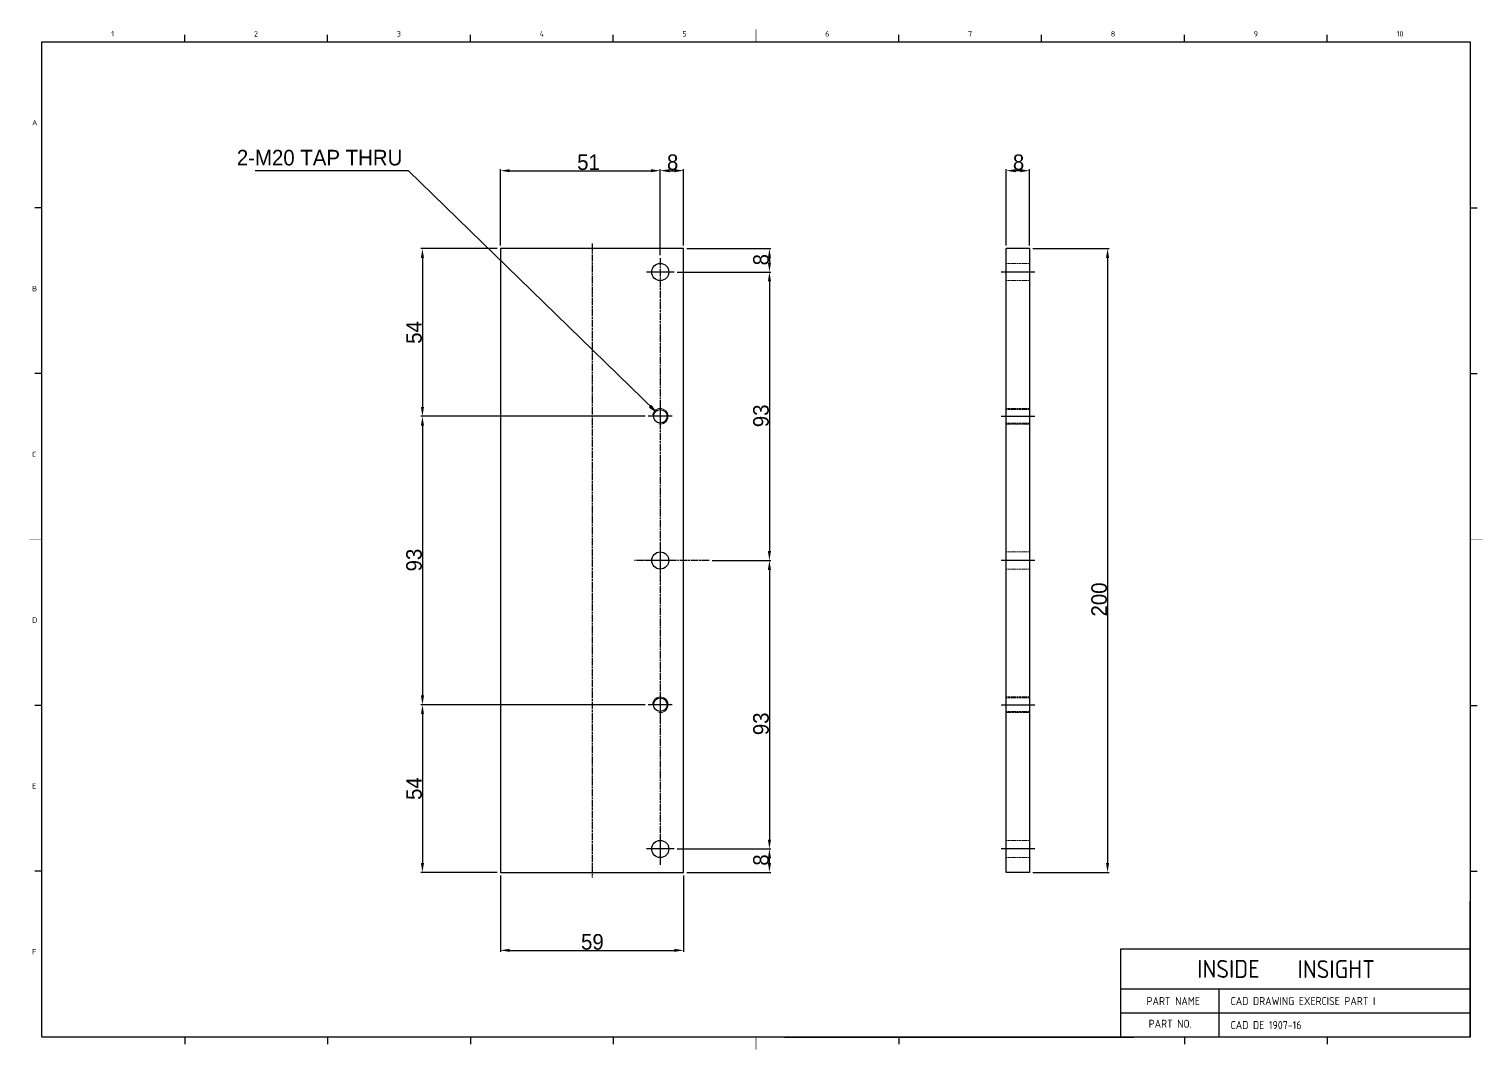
# Model space of a CAD drawing. Header units: inches. Extents: x 328 to 12229, y 132 to 477.
# Drawn here: x 5945.3 to 6411.5, y 134.9 to 462.2 of the extents above; entities that cross this region are included whole.
import ezdxf

# ---------------------------------------------------------------- set-up
doc = ezdxf.new("R2010")
doc.units = ezdxf.units.IN
doc.header["$MEASUREMENT"] = 0
for name, pattern in [('C2', [7.05, 6, -0.4, 0.25, -0.4]), ('CHAIN', [0.3543, 0.2362, -0.0295, 0.0591, -0.0295]), ('D2', [11.2, 8, -0.8, 0.4, -0.8, 0.4, -0.8]), ('DASHED', [0.2068, 0.1655, -0.0413])]:
    doc.linetypes.add(name, pattern=pattern)
doc.layers.add('1', color=1, linetype='C2')
doc.layers.add('3', color=3, linetype='D2')
for name, color, linetype, lineweight in [('2', 6, 'DASHED', 18), ('4', 7, 'Continuous', 9), ('7', 7, 'Continuous', 30), ('DIMENSION', 3, 'Continuous', 25)]:
    doc.layers.add(name, color=color, linetype=linetype, lineweight=lineweight)
doc.styles.add('A', font='GENISO', dxfattribs={"bigfont": 'WHGTXT'})
doc.styles.get("Standard").update_dxf_attribs({"font": 'gulim.ttc'})
doc.styles.add('주 문자 (MNL)_3', font='gulim.ttc')
doc.dimstyles.new('Copy of Copy of inside insight-1', dxfattribs={"dimscale": 100, "dimtxt": 5, "dimasz": 3, "dimexe": 0.5, "dimexo": 1, "dimgap": 0.09, "dimtad": 1, "dimdec": 0, "dimzin": 0, "dimdsep": 46, "dimtxsty": 'Standard', "dimcen": 0.09, "dimdle": 1, "dimclrd": 3, "dimclre": 3, "dimclrt": 2, "dimadec": 0, "dimazin": 0, "dimtfac": 1, "dimtdec": 0, "dimtofl": 0, "dimtmove": 0, "dimatfit": 3, "dimfxl": 0, "dimtolj": 1, "dimtzin": 0, "dimarcsym": 0})
doc.dimstyles.new('기본값 (MNL)$7', dxfattribs={"dimscale": 0.666667, "dimtxt": 3, "dimasz": 3, "dimexe": 0.8, "dimexo": 0.8, "dimgap": 0.5, "dimtad": 1, "dimdec": 5, "dimrnd": 1e-08, "dimdsep": 46, "dimtxsty": '주 문자 (MNL)_3', "dimcen": 0.09, "dimdle": 15, "dimclrd": 176, "dimclre": 174, "dimclrt": 150, "dimadec": 6, "dimazin": 2, "dimtfac": 0.833333, "dimtdec": 4, "dimtmove": 0, "dimatfit": 3, "dimldrblk": 'Filled-1', "dimfxl": 0, "dimtolj": 1, "dimlwd": -1, "dimlwe": -1, "dimarcsym": 0})

# ---------------------------------------------------------------- blocks, each defined once
blk = doc.blocks.new('*D323')
at = {"layer": 'Defpoints', "color": 0}
for p in [(6147.68, 416.79), (6096.43, 391.79), (6147.68, 388.71)]:
    blk.add_point(p, dxfattribs=at)
at = {"layer": 'DIMENSION', "color": 3, "lineweight": -2}
for p, q in [((6096.43, 392.79), (6096.43, 417.29)), ((6099.43, 416.79), (6144.68, 416.79)), ((6147.68, 389.71), (6147.68, 417.29))]:
    blk.add_line(p, q, dxfattribs=at)
at = {"layer": 'DIMENSION', "color": 3}
for points in [[(6099.43, 417.29), (6099.43, 416.29), (6096.43, 416.79)], [(6144.68, 416.29), (6144.68, 417.29), (6147.68, 416.79)]]:
    blk.add_solid(points, dxfattribs=at)
at = {"layer": 'DIMENSION', "color": 2, "insert": (6121.04, 422.02), "char_height": 5, "attachment_point": 1}
blk.add_mtext('\\A1;51', dxfattribs=at)
blk = doc.blocks.new('*D324')
at = {"layer": 'Defpoints', "color": 0}
for p in [(6155.18, 416.79), (6155.18, 391.79), (6147.68, 388.71)]:
    blk.add_point(p, dxfattribs=at)
at = {"layer": 'DIMENSION', "color": 3, "lineweight": -2}
for p, q in [((6147.68, 389.71), (6147.68, 417.29)), ((6150.68, 416.79), (6152.18, 416.79)), ((6155.18, 392.79), (6155.18, 417.29))]:
    blk.add_line(p, q, dxfattribs=at)
at = {"layer": 'DIMENSION', "color": 3}
for points in [[(6150.68, 417.29), (6150.68, 416.29), (6147.68, 416.79)], [(6152.18, 416.29), (6152.18, 417.29), (6155.18, 416.79)]]:
    blk.add_solid(points, dxfattribs=at)
at = {"layer": 'DIMENSION', "color": 2, "insert": (6149.82, 422.01), "char_height": 5, "attachment_point": 1}
blk.add_mtext('\\A1;8', dxfattribs=at)
blk = doc.blocks.new('*D325')
at = {"layer": 'Defpoints', "color": 0}
for p in [(6266.1, 391.79), (6266.1, 191.79), (6291.1, 191.79)]:
    blk.add_point(p, dxfattribs=at)
at = {"layer": 'DIMENSION', "color": 3, "lineweight": -2}
for p, q in [((6267.1, 391.79), (6291.6, 391.79)), ((6291.1, 388.79), (6291.1, 194.79)), ((6267.1, 191.79), (6291.6, 191.79))]:
    blk.add_line(p, q, dxfattribs=at)
at = {"layer": 'DIMENSION', "color": 3}
for points in [[(6291.6, 388.79), (6290.6, 388.79), (6291.1, 391.79)], [(6290.6, 194.79), (6291.6, 194.79), (6291.1, 191.79)]]:
    blk.add_solid(points, dxfattribs=at)
at = {"layer": 'DIMENSION', "color": 2, "insert": (6285.89, 273.84), "char_height": 5, "attachment_point": 1, "rotation": 90}
blk.add_mtext('\\A1;200', dxfattribs=at)
blk = doc.blocks.new('*D326')
at = {"layer": 'Defpoints', "color": 0}
for p in [(6096.43, 191.79), (6155.18, 191.79), (6155.18, 166.79)]:
    blk.add_point(p, dxfattribs=at)
at = {"layer": 'DIMENSION', "color": 3, "lineweight": -2}
for p, q in [((6096.43, 190.79), (6096.43, 166.29)), ((6155.18, 190.79), (6155.18, 166.29)), ((6099.43, 166.79), (6152.18, 166.79))]:
    blk.add_line(p, q, dxfattribs=at)
at = {"layer": 'DIMENSION', "color": 3}
for points in [[(6099.43, 167.29), (6099.43, 166.29), (6096.43, 166.79)], [(6152.18, 166.29), (6152.18, 167.29), (6155.18, 166.79)]]:
    blk.add_solid(points, dxfattribs=at)
at = {"layer": 'DIMENSION', "color": 2, "insert": (6122.28, 172.01), "char_height": 5, "attachment_point": 1}
blk.add_mtext('\\A1;59', dxfattribs=at)
blk = doc.blocks.new('*D327')
at = {"layer": 'Defpoints', "color": 0}
for p in [(6155.18, 391.79), (6152.09, 384.29), (6182.68, 384.29)]:
    blk.add_point(p, dxfattribs=at)
at = {"layer": 'DIMENSION', "color": 3, "lineweight": -2}
for p, q in [((6156.18, 391.79), (6183.18, 391.79)), ((6182.68, 388.79), (6182.68, 387.29)), ((6153.09, 384.29), (6183.18, 384.29))]:
    blk.add_line(p, q, dxfattribs=at)
at = {"layer": 'DIMENSION', "color": 3}
for points in [[(6183.18, 388.79), (6182.18, 388.79), (6182.68, 391.79)], [(6182.18, 387.29), (6183.18, 387.29), (6182.68, 384.29)]]:
    blk.add_solid(points, dxfattribs=at)
at = {"layer": 'DIMENSION', "color": 2, "insert": (6177.46, 386.43), "char_height": 5, "attachment_point": 1, "rotation": 90}
blk.add_mtext('\\A1;8', dxfattribs=at)
blk = doc.blocks.new('*D328')
at = {"layer": 'Defpoints', "color": 0}
for p in [(6152.09, 384.29), (6163.37, 291.79), (6182.68, 291.79)]:
    blk.add_point(p, dxfattribs=at)
at = {"layer": 'DIMENSION', "color": 3, "lineweight": -2}
for p, q in [((6153.09, 384.29), (6183.18, 384.29)), ((6182.68, 381.29), (6182.68, 294.79)), ((6164.37, 291.79), (6183.18, 291.79))]:
    blk.add_line(p, q, dxfattribs=at)
at = {"layer": 'DIMENSION', "color": 3}
for points in [[(6183.18, 381.29), (6182.18, 381.29), (6182.68, 384.29)], [(6182.18, 294.79), (6183.18, 294.79), (6182.68, 291.79)]]:
    blk.add_solid(points, dxfattribs=at)
at = {"layer": 'DIMENSION', "color": 2, "insert": (6177.46, 334.54), "char_height": 5, "attachment_point": 1, "rotation": 90}
blk.add_mtext('\\A1;93', dxfattribs=at)
blk = doc.blocks.new('*D329')
at = {"layer": 'Defpoints', "color": 0}
for p in [(6163.37, 291.79), (6152.09, 199.29), (6182.68, 199.29)]:
    blk.add_point(p, dxfattribs=at)
at = {"layer": 'DIMENSION', "color": 3, "lineweight": -2}
for p, q in [((6164.37, 291.79), (6183.18, 291.79)), ((6182.68, 288.79), (6182.68, 202.29)), ((6153.09, 199.29), (6183.18, 199.29))]:
    blk.add_line(p, q, dxfattribs=at)
at = {"layer": 'DIMENSION', "color": 3}
for points in [[(6183.18, 288.79), (6182.18, 288.79), (6182.68, 291.79)], [(6182.18, 202.29), (6183.18, 202.29), (6182.68, 199.29)]]:
    blk.add_solid(points, dxfattribs=at)
at = {"layer": 'DIMENSION', "color": 2, "insert": (6177.46, 235.79), "char_height": 5, "attachment_point": 1, "rotation": 90}
blk.add_mtext('\\A1;93', dxfattribs=at)
blk = doc.blocks.new('*D330')
at = {"layer": 'Defpoints', "color": 0}
for p in [(6152.09, 199.29), (6182.68, 199.29), (6155.18, 191.79)]:
    blk.add_point(p, dxfattribs=at)
at = {"layer": 'DIMENSION', "color": 3, "lineweight": -2}
for p, q in [((6153.09, 199.29), (6183.18, 199.29)), ((6182.68, 194.79), (6182.68, 196.29)), ((6156.18, 191.79), (6183.18, 191.79))]:
    blk.add_line(p, q, dxfattribs=at)
at = {"layer": 'DIMENSION', "color": 3}
for points in [[(6183.18, 196.29), (6182.18, 196.29), (6182.68, 199.29)], [(6182.18, 194.79), (6183.18, 194.79), (6182.68, 191.79)]]:
    blk.add_solid(points, dxfattribs=at)
at = {"layer": 'DIMENSION', "color": 2, "insert": (6177.46, 193.93), "char_height": 5, "attachment_point": 1, "rotation": 90}
blk.add_mtext('\\A1;8', dxfattribs=at)
blk = doc.blocks.new('*D331')
at = {"layer": 'Defpoints', "color": 0}
for p in [(6258.6, 416.79), (6258.6, 391.79), (6266.1, 391.79)]:
    blk.add_point(p, dxfattribs=at)
at = {"layer": 'DIMENSION', "color": 3, "lineweight": -2}
for p, q in [((6258.6, 392.79), (6258.6, 417.29)), ((6263.1, 416.79), (6261.6, 416.79)), ((6266.1, 392.79), (6266.1, 417.29))]:
    blk.add_line(p, q, dxfattribs=at)
at = {"layer": 'DIMENSION', "color": 3}
for points in [[(6261.6, 417.29), (6261.6, 416.29), (6258.6, 416.79)], [(6263.1, 416.29), (6263.1, 417.29), (6266.1, 416.79)]]:
    blk.add_solid(points, dxfattribs=at)
at = {"layer": 'DIMENSION', "color": 2, "insert": (6260.74, 422.01), "char_height": 5, "attachment_point": 1}
blk.add_mtext('\\A1;8', dxfattribs=at)
blk = doc.blocks.new('*D332')
at = {"layer": 'Defpoints', "color": 0}
for p in [(6096.43, 391.79), (6071.43, 338.04), (6143.85, 338.04)]:
    blk.add_point(p, dxfattribs=at)
at = {"layer": 'DIMENSION', "color": 3, "lineweight": -2}
for p, q in [((6095.43, 391.79), (6070.93, 391.79)), ((6071.43, 388.79), (6071.43, 341.04)), ((6142.85, 338.04), (6070.93, 338.04))]:
    blk.add_line(p, q, dxfattribs=at)
at = {"layer": 'DIMENSION', "color": 3}
for points in [[(6071.93, 388.79), (6070.93, 388.79), (6071.43, 391.79)], [(6070.93, 341.04), (6071.93, 341.04), (6071.43, 338.04)]]:
    blk.add_solid(points, dxfattribs=at)
at = {"layer": 'DIMENSION', "color": 2, "insert": (6066.21, 361.27), "char_height": 5, "attachment_point": 1, "rotation": 90}
blk.add_mtext('\\A1;54', dxfattribs=at)
blk = doc.blocks.new('*D333')
at = {"layer": 'Defpoints', "color": 0}
for p in [(6143.85, 338.04), (6071.43, 245.54), (6143.85, 245.54)]:
    blk.add_point(p, dxfattribs=at)
at = {"layer": 'DIMENSION', "color": 3, "lineweight": -2}
for p, q in [((6142.85, 338.04), (6070.93, 338.04)), ((6071.43, 335.04), (6071.43, 248.54)), ((6142.85, 245.54), (6070.93, 245.54))]:
    blk.add_line(p, q, dxfattribs=at)
at = {"layer": 'DIMENSION', "color": 3}
for points in [[(6071.93, 335.04), (6070.93, 335.04), (6071.43, 338.04)], [(6070.93, 248.54), (6071.93, 248.54), (6071.43, 245.54)]]:
    blk.add_solid(points, dxfattribs=at)
at = {"layer": 'DIMENSION', "color": 2, "insert": (6066.21, 288.29), "char_height": 5, "attachment_point": 1, "rotation": 90}
blk.add_mtext('\\A1;93', dxfattribs=at)
blk = doc.blocks.new('*D334')
at = {"layer": 'Defpoints', "color": 0}
for p in [(6143.85, 245.54), (6071.43, 191.79), (6096.43, 191.79)]:
    blk.add_point(p, dxfattribs=at)
at = {"layer": 'DIMENSION', "color": 3, "lineweight": -2}
for p, q in [((6142.85, 245.54), (6070.93, 245.54)), ((6071.43, 242.54), (6071.43, 194.79)), ((6095.43, 191.79), (6070.93, 191.79))]:
    blk.add_line(p, q, dxfattribs=at)
at = {"layer": 'DIMENSION', "color": 3}
for points in [[(6071.93, 242.54), (6070.93, 242.54), (6071.43, 245.54)], [(6070.93, 194.79), (6071.93, 194.79), (6071.43, 191.79)]]:
    blk.add_solid(points, dxfattribs=at)
at = {"layer": 'DIMENSION', "color": 2, "insert": (6066.21, 215.02), "char_height": 5, "attachment_point": 1, "rotation": 90}
blk.add_mtext('\\A1;54', dxfattribs=at)
blk = doc.blocks.new('Filled-1')
at = {"color": 0}
for p, q in [((0, 0), (-1, 0.17)), ((-1, 0.17), (-1, -0.17)), ((-1, 0), (0, 0)), ((-1, -0.17), (0, 0))]:
    blk.add_line(p, q, dxfattribs=at)
at = {"color": 0, "flags": 128}
blk.add_lwpolyline([(-1, -0.17), (0, 0), (-1, 0.17), (-1, -0.17)], dxfattribs=at)
at = {"color": 0}
blk.add_solid([(-1, -0.17), (0, 0), (-1, 0.17), (-1, -0.17)], dxfattribs=at)

msp = doc.modelspace()

# ---------------------------------------------------------------- linework, layer by layer
at = {"linetype": 'Continuous'}
for p, q in [((5949.414549, 458.079928), (6407.334549, 458.079928)), ((5949.414549, 138.975928), (5949.414549, 458.079928)), ((6407.334549, 458.079928), (6407.334549, 138.975928)), ((6407.334549, 138.975928), (5949.414549, 138.975928))]:
    msp.add_line(p, q, dxfattribs=at)
at = {"layer": '1', "linetype": 'CHAIN', "ltscale": 9.878633}
for p, q in [((6125.801426, 393.459812), (6125.801426, 190.126479)), ((6147.676426, 388.709812), (6147.676426, 195.846059)), ((6147.676426, 388.709812), (6147.676426, 194.198159)), ((6163.367253, 291.793146), (6139.398246, 291.793146))]:
    msp.add_line(p, q, dxfattribs=at)
at = {"layer": '1', "linetype": 'CHAIN', "ltscale": 2.94465}
for p, q in [((6152.093093, 384.293146), (6143.259759, 384.293146)), ((6152.093093, 384.293146), (6143.259759, 384.293146)), ((6147.676426, 296.209812), (6147.676426, 287.376479)), ((6147.676426, 296.209812), (6147.676426, 287.376479)), ((6152.093093, 291.793146), (6143.259759, 291.793146)), ((6147.676426, 203.709812), (6147.676426, 194.876479)), ((6147.676426, 203.709812), (6147.676426, 194.876479)), ((6152.093093, 199.293146), (6143.259759, 199.293146)), ((6152.093093, 199.293146), (6143.259759, 199.293146))]:
    msp.add_line(p, q, dxfattribs=at)
at = {"layer": '1', "linetype": 'CHAIN', "ltscale": 3.611374}
for p, q in [((6267.770447, 384.293146), (6256.937113, 384.293146)), ((6256.937113, 338.043146), (6267.770447, 338.043146)), ((6267.770447, 291.793146), (6256.937113, 291.793146)), ((6256.937113, 245.543146), (6267.770447, 245.543146)), ((6267.770447, 199.293146), (6256.937113, 199.293146))]:
    msp.add_line(p, q, dxfattribs=at)
at = {"layer": '1', "linetype": 'CHAIN', "ltscale": 2.552449}
for p, q in [((6147.676426, 341.871562), (6147.676426, 334.214729)), ((6151.504843, 338.043146), (6143.848009, 338.043146)), ((6147.676426, 249.371562), (6147.676426, 241.714729)), ((6151.504843, 245.543146), (6143.848009, 245.543146))]:
    msp.add_line(p, q, dxfattribs=at)
at = {"layer": '2', "ltscale": 4.283445}
for p, q in [((6266.10378, 387.043146), (6258.60378, 387.043146)), ((6266.10378, 381.543146), (6258.60378, 381.543146)), ((6266.10378, 340.543146), (6258.60378, 340.543146)), ((6266.10378, 340.204896), (6258.60378, 340.204896)), ((6266.10378, 335.881396), (6258.60378, 335.881396)), ((6258.60378, 335.543146), (6266.10378, 335.543146)), ((6266.10378, 294.543146), (6258.60378, 294.543146)), ((6266.10378, 289.043146), (6258.60378, 289.043146)), ((6266.10378, 248.043146), (6258.60378, 248.043146)), ((6266.10378, 247.704896), (6258.60378, 247.704896)), ((6266.10378, 243.381396), (6258.60378, 243.381396)), ((6258.60378, 243.043146), (6266.10378, 243.043146)), ((6266.10378, 202.043146), (6258.60378, 202.043146)), ((6266.10378, 196.543146), (6258.60378, 196.543146))]:
    msp.add_line(p, q, dxfattribs=at)
at = {"layer": '3', "color": 3, "linetype": 'Continuous'}
for p, q in [((5995.206549, 458.079928), (5995.206549, 460.383928)), ((6040.998549, 458.079928), (6040.998549, 460.383928)), ((6132.582549, 458.079928), (6132.582549, 460.383928)), ((6224.166549, 458.079928), (6224.166549, 460.383928)), ((6269.958549, 458.079928), (6269.958549, 460.383928)), ((6315.750549, 458.079928), (6315.750549, 460.383928)), ((6361.542549, 458.079928), (6361.542549, 460.383928)), ((5949.414549, 404.915128), (5947.110549, 404.915128)), ((6407.334549, 404.915128), (6409.638549, 404.915128)), ((5949.414549, 351.750328), (5947.110549, 351.750328)), ((6407.334549, 351.750328), (6409.638549, 351.750328)), ((5949.414549, 245.305528), (5947.110549, 245.305528)), ((6407.334549, 245.305528), (6409.638549, 245.305528)), ((5949.414549, 192.140728), (5947.110549, 192.140728)), ((6407.334549, 192.140728), (6409.638549, 192.140728)), ((6407.334549, 138.975928), (6407.334549, 182.599288)), ((6407.334549, 167.202808), (6295.282389, 167.202808)), ((6295.282389, 167.202808), (6295.282389, 138.975928)), ((6407.334549, 154.372408), (6295.282389, 154.372408)), ((6326.930709, 138.975928), (6326.930709, 154.372408)), ((6407.334549, 146.674168), (6295.282389, 146.674168)), ((5995.206549, 138.975928), (5995.206549, 136.671928)), ((6040.998549, 138.975928), (6040.998549, 136.671928)), ((6086.790549, 138.975928), (6086.790549, 136.671928)), ((6132.582549, 138.975928), (6132.582549, 136.671928)), ((6187.463313, 138.975928), (6299.515473, 138.975928)), ((6224.166549, 138.975928), (6224.166549, 136.671928)), ((6315.750549, 138.975928), (6315.750549, 136.671928)), ((6361.542549, 138.975928), (6361.542549, 136.671928))]:
    msp.add_line(p, q, dxfattribs=at)
at = {"layer": '3', "linetype": 'Continuous'}
msp.add_line((6086.790549, 458.079928), (6086.790549, 460.383928), dxfattribs=at)
at = {"layer": '3', "color": 3, "linetype": 'Continuous', "const_width": 0.1728}
for points in [[(6178.374549, 458.079928), (6178.374549, 462.111928)], [(5949.414549, 298.527928), (5945.382549, 298.527928)], [(6407.334549, 298.527928), (6411.366549, 298.527928)], [(6178.374549, 138.975928), (6178.374549, 134.943928)]]:
    msp.add_lwpolyline(points, dxfattribs=at)
at = {"layer": '4'}
for centre in [(6147.676426, 338.043146), (6147.676426, 245.543146)]:
    msp.add_arc(centre, 2.5, 260, 170, dxfattribs=at)
at = {"layer": '7'}
for p, q in [((6096.426426, 391.793146), (6096.426426, 191.793146)), ((6155.176426, 391.793146), (6096.426426, 391.793146)), ((6155.176426, 191.793146), (6155.176426, 391.793146)), ((6266.10378, 391.793146), (6258.60378, 391.793146)), ((6258.60378, 191.793146), (6258.60378, 391.793146)), ((6266.10378, 391.793146), (6266.10378, 191.793146)), ((6096.426426, 191.793146), (6155.176426, 191.793146)), ((6266.10378, 191.793146), (6258.60378, 191.793146))]:
    msp.add_line(p, q, dxfattribs=at)
for centre, radius in [((6147.676426, 384.293146), 2.75), ((6147.676426, 338.043146), 2.16175), ((6147.676426, 291.793146), 2.75), ((6147.676426, 245.543146), 2.16175), ((6147.676426, 199.293146), 2.75)]:
    msp.add_circle(centre, radius, dxfattribs=at)

# ---------------------------------------------------------------- texts
at = {"linetype": 'Continuous', "style": 'A'}
for s, height, p in [('1', 1.728, (5971.590549, 459.807928)), ('2', 1.728, (6017.382549, 459.807928)), ('3', 1.728, (6063.174549, 459.807928)), ('4', 1.728, (6108.966549, 459.807928)), ('5', 1.728, (6154.758549, 459.807928)), ('6', 1.728, (6200.550549, 459.807928)), ('7', 1.728, (6246.342549, 459.807928)), ('8', 1.728, (6292.134549, 459.807928)), ('9', 1.728, (6337.926549, 459.807928)), ('10', 1.728, (6383.718549, 459.807928)), ('A', 1.728, (5946.246549, 431.295928)), ('B', 1.728, (5946.246549, 378.131128)), ('C', 1.728, (5946.246549, 324.966328)), ('D', 1.728, (5946.246549, 271.801528)), ('E', 1.728, (5946.246549, 218.636728)), ('F', 1.728, (5946.246549, 165.471928)), ('INSIDE', 5.7517114, (6319.8515, 157.958469)), ('INSIGHT', 5.7517114, (6352.023407, 157.885482)), ('PART NAME', 2.56608, (6303.615105, 149.240248)), ('CAD DRAWING EXERCISE PART I', 2.56608, (6330.543105, 149.240248)), ('PART NO.', 2.56608, (6304.293317, 141.969688)), ('CAD DE 1907-16', 2.56608, (6330.543105, 141.542008))]:
    msp.add_text(s, height=height, dxfattribs=at).set_placement(p)
at = {"layer": 'DIMENSION', "insert": (6064.973548, 423.479423), "char_height": 5.0000002, "width": 60.21970437, "attachment_point": 3, "line_spacing_factor": 0.525, "style": '주 문자 (MNL)_3'}
msp.add_mtext('2-M20 TAP THRU', dxfattribs=at)

# ---------------------------------------------------------------- dimensions: what is measured, and where the dimension line sits
at = {"layer": 'DIMENSION'}
for base, p1, p2, angle, picture, middle in [((6147.676426, 416.793146), (6096.426426, 391.793146), (6147.676426, 388.709812), 180, '*D323', (6123.939933, 416.793146)), ((6258.6037801652, 416.7931455816), (6266.1037801652, 391.7931455816), (6258.6037801652, 391.7931455816), 180, '*D331', (6262.3537801652, 416.7931455816)), ((6071.426426, 338.043146), (6096.426426, 391.793146), (6143.848009, 338.043146), 90, '*D332', (6071.426426, 364.918146)), ((6182.6764260681, 384.2931455816), (6155.1764260681, 391.7931455816), (6152.0930927347, 384.2931455816), 90, '*D327', (6182.6764260681, 388.0431455816)), ((6291.10378, 191.793146), (6266.10378, 391.793146), (6266.10378, 191.793146), 90, '*D325', (6291.10378, 279.293146)), ((6182.6764260681, 291.7931455816), (6152.0930927347, 384.2931455816), (6163.3672525411, 291.7931455816), 90, '*D328', (6182.6764260681, 338.0431455816)), ((6071.4264260681, 245.5431455816), (6143.8480094014, 338.0431455816), (6143.8480094014, 245.5431455816), 90, '*D333', (6071.4264260681, 291.7931455816)), ((6182.6764260681, 199.2931455816), (6163.3672525411, 291.7931455816), (6152.0930927347, 199.2931455816), 90, '*D329', (6182.6764260681, 239.2931455816)), ((6071.426426, 191.793146), (6143.848009, 245.543146), (6096.426426, 191.793146), 90, '*D334', (6071.426426, 218.668146)), ((6182.6764260681, 199.2931455816), (6155.1764260681, 191.7931455816), (6152.0930927347, 199.2931455816), 270, '*D330', (6182.6764260681, 195.5431455816)), ((6155.176426, 166.793146), (6096.426426, 191.793146), (6155.176426, 191.793146), 180, '*D326', (6125.801426, 166.793146))]:
    dim = msp.add_linear_dim(base=base, p1=p1, p2=p2, angle=angle, dimstyle='Copy of Copy of inside insight-1', override={"dimscale": 1, "dimsah": 1}, dxfattribs=at)
    dim.commit()
    dim.dimension.update_dxf_attribs({"geometry": picture, "text_midpoint": middle, "dimtype": 160})
dim = msp.add_linear_dim(base=(6155.1764260681, 416.7931455816), p1=(6147.6764260681, 388.7098122483), p2=(6155.1764260681, 391.7931455816), dimstyle='Copy of Copy of inside insight-1', override={"dimscale": 1, "dimsah": 1}, dxfattribs=at)
dim.commit()
dim.dimension.update_dxf_attribs({"geometry": '*D324', "text_midpoint": (6151.4264260681, 416.7931455816), "dimtype": 160})

# ---------------------------------------------------------------- leaders
at = {"layer": 'DIMENSION', "annotation_type": 0, "has_hookline": 1, "hookline_direction": 1, "text_width": 47.202204}
msp.add_leader([(6145.94071, 339.842393), (6066.973548, 416.727861), (6064.973548, 416.727861)], dimstyle='기본값 (MNL)$7', override={"dimgap": 0, "dimtad": 1}, dxfattribs=at)

doc.saveas('drawing.dxf')
